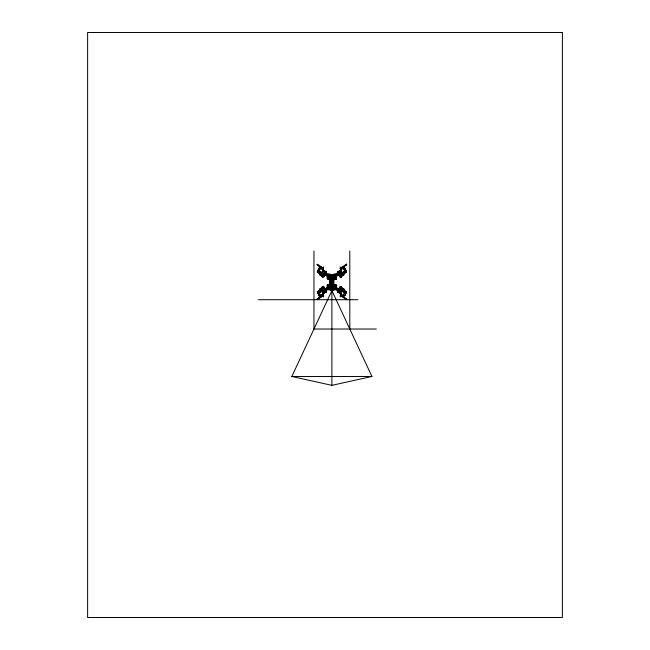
<?xml version="1.0" encoding="UTF-8"?>
<svg xmlns="http://www.w3.org/2000/svg" width="650" height="650" viewBox="0 0 650 650"><rect width="100%" height="100%" fill="white"/><g stroke="black" fill="none" stroke-linecap="round" stroke-linejoin="round"><path stroke-width="0.97" d="M330.241 286.447L330.241 284.684L327.567 284.692L328.307 285.805M330.257 280.012L330.241 274.17L327.567 274.17L327.567 274.893L331.476 274.926L331.817 276.161L332.28 274.926L334.311 274.934M327.169 285.415L329.444 285.391L329.444 286.447L331.094 286.447M329.444 274.934L327.567 274.893L327.567 274.17M330.241 289.689L330.241 288.933M330.241 279.175L330.241 277.412M331.102 284.879L330.606 284.863L330.606 283.855M331.094 283.863L331.094 288.933L331.094 274.926L331.094 277.412L329.444 277.412M331.094 279.996L331.094 278.704M333.182 279.874L333.182 278.826L332.662 278.842M333.523 286.447L333.523 284.684L336.196 284.692L336.196 288.096C330.484 286.024 341.876 292.565 335.311 287.43M333.523 274.934L333.523 274.17L336.196 274.17L336.196 274.893L333.523 274.934L333.523 288.34L332.28 288.34L332.28 288.933L336.196 288.974L336.196 289.689L332.264 289.591M333.271 279.256L336.196 279.175L336.196 278.468L334.311 278.468L334.311 277.412L332.67 277.412M329.444 288.966L331.476 288.933L331.817 287.706L332.28 288.34M334.669 275.933C339.292 271.213 336.473 277.802 334.726 276.071C338.926 277.387 337.244 270.977 334.742 276.055M321.067 267.377L320.507 267.223L320.434 267.792L320.637 267.312L317.233 264.696L320.718 267.386L321.214 266.923M343.127 296.546L343.184 295.969L342.696 296.481M328.404 278.834L328.599 279.175M331.362 280.134L330.947 280.191L331.346 280.451M330.964 283.392L331.346 283.238M335.343 284.692L335.254 285.188L335.156 284.692M328.965 276.201C327.681 273.796 328.803 278.143 328.705 275.348M334.799 287.658L334.937 288.438L335.603 288.405L335.709 287.625L337.334 289.299L335.067 288.502M328.014 287.763C330.915 290.201 327.308 284.334 326.617 289.559C332.824 287.828 325.195 286.122 326.918 289.51M320.32 275.178L321.425 273.601L317.566 270.904L319.126 267.865L320.507 268.832L320.881 268.304M342.875 295.563L343.249 295.027L344.63 295.994L346.19 292.955L342.339 290.257L343.436 288.681M335.343 279.175L335.254 278.671L335.156 279.175M291.834 376.472L331.882 290.591L371.922 376.472L331.882 385.352L291.834 376.472L371.922 376.472M329.014 276.055C327.121 277.68 324.724 271.554 328.819 275.429M334.742 287.804L335.562 287.544M337.748 291.054L340.096 287.186L340.608 287.544M318.906 271.115L320.279 269.157L318.898 268.19L319.524 268.141M317.566 270.904L318.069 271.253L319.751 268.304M319.776 273.65L317.273 271.903L318.963 269.49M317.436 272.009L317.704 271.627L320.158 273.341M320.158 268.198L320.718 267.386M321.571 267.386L323.286 268.588L322.603 269.165M322.912 269.726C323.895 269.173 321.636 267.166 321.189 268.515M321.726 268.06L321.336 268.621L322.189 267.605M321.75 268.905L322.473 268.019M319.605 272.334L319.946 271.846M319.507 272.862L319.28 273.309L320.393 271.708M322.627 268.523L323.741 266.931M323.18 268.507L322.684 269.214L321.977 268.718M322.595 269.498L323.269 268.361M321.254 272.764L323.172 270.026M319.914 274.893L321.108 273.764M322.969 270.554L323.139 271.156L322.595 270.766M323.676 270.384L321.766 273.122L317.907 270.416M323.846 270.506L323.229 270.741L323.546 270.294L324.342 270.855M320.669 275.421L324.033 270.636M324.131 270.92L324.114 270.692M324.334 270.847L323.724 271.082M322.197 275.405L324.919 272.041M324.878 272.009L325.252 271.489M324.813 272.456L325.293 271.733L325.049 272.618M324.716 272.724L325.39 271.806M322.53 276.12L322.189 276.486M324.951 272.545L325.447 271.838M322.254 276.892L322.757 276.283M323.367 273.764L324.626 273.455M325.073 272.976L326.267 271.277M324.813 273.593L325.244 274.373L325.845 273.52L327.689 274.674M325.276 272.773L325.829 272.114M323.148 276.071L323.887 276.348M325.39 272.854L326.081 272.074M322.757 276.884L323.188 276.339L323.659 276.673L326.007 272.805M325.496 274.95L324.919 274.852M326.617 273.902L324.301 272.439L323.928 272.967L329.062 275.113M337.139 289.957L339.454 291.419L339.828 290.891L338.52 289.486L338.983 290.298M338.26 288.917L338.845 289.006M338.959 291.907L337.529 290.899L338.138 290.501M340.608 287.3L340.884 286.886M340.576 287.519L341.079 287.032M337.878 291.712L338.374 291.005M337.496 292.581L338.683 290.883M341.055 287.495L341.453 286.934M338.122 291.882L338.601 291.168M340.389 290.095L339.17 290.428M341.112 287.536L341.51 286.975M338.715 291.241L338.325 292.029L338.812 291.314L338.179 290.875M340.957 288.275L341.486 287.316M338.658 291.696L339.048 291.135M338.812 292.37L341.429 288.6M341.673 288.291L340.901 290.046L341.981 288.511L339.787 286.975L339.024 288.722M339.723 293.223L343.078 288.429M340.039 292.776L339.414 293.004L340.178 292.979M340.08 293.475L341.998 290.737L345.849 293.442M340.795 293.312L340.616 292.703L341.412 293.264M343.842 288.966L343.915 289.616L344.199 289.217L340.641 286.723M340.527 293.914L342.485 291.086M341.185 293.101L337.943 291.403M340.584 294.783L340.974 294.231M340.348 295.401L341.161 294.361M340.641 295.392L341.079 294.645M340.689 295.425L340.746 294.897M343.346 291.688L343.688 291.2M343.444 291.761L343.785 291.273M340.023 296.936L341.136 295.336M343.371 292.151L344.484 290.55M341.047 295.677L346.751 299.325L346.474 299.699M343.817 292.012L344.159 291.533M341.291 295.848L341.949 294.913L341.356 295.888M343.915 292.086L344.256 291.598M344.021 292.159L344.362 291.679M341.567 296.262L342.42 295.246M342.119 295.864L342.509 295.303M342.347 296.238L340.714 295.441M343.476 294.702L344.849 292.744L343.476 294.702L344.858 295.677L344.232 295.238M346.068 291.663L344.736 290.729M345.239 293.036L346.271 291.566M342.834 296.579L343.322 296.067L343.257 296.636L342.891 296.384M343.752 295.376L346.312 291.598M342.956 296.66L343.988 295.189M346.328 291.85L346.052 292.24L343.566 290.493L344.021 290.81M344.24 295.165L343.111 296.774L342.257 296.173M345.361 293.564L346.483 291.956L343.842 290.103M344.817 294.669L345.735 293.361M323.115 277.136L319.556 274.641L320.929 273.26L321.425 273.601M327.957 276.632L325.942 274.869L326.714 273.772M334.701 288.754L337.049 290.087L337.813 288.99L335.473 286.699L334.783 287.17M337.48 290.03L338.406 288.706L336.017 287.771M342.826 290.599L343.915 289.616M345.353 293.093L345.694 292.606M320.572 267.889L320.873 267.475M334.783 276.689L335.473 277.168L337.651 274.625M326.113 289.234L327.957 287.227M326.495 289.063L327.567 288.088A0.942 0.942 0 0 1 328.445 287.048A0.942 0.942 0 0 1 329.444 287.958A0.942 0.942 0 0 1 328.51 288.933M337.188 274.836L335.668 276.217L335.067 275.356M335.985 276.461L340.056 273.293L340.389 273.764M323.375 290.095L323.708 290.566L327.779 287.398M342.648 290.095L343.411 290.022M346.596 264.648L342.834 267.288M344.232 268.621L344.858 268.19L343.476 269.157L344.849 271.115L342.501 272.764L340.527 269.945L340.974 269.636L340.584 269.076M323.18 294.783L322.79 294.231L323.229 293.914L321.254 291.102L318.906 292.744L320.279 294.702L318.898 295.677L319.524 295.238M319.784 295.051L319.386 295.336L319.995 296.181L323.229 293.914M340.048 270.408L340.616 271.156L340.795 270.554M338.512 274.373L338.983 273.561M340.096 276.673L337.537 272.951L338.236 272.456M338.471 272.293L337.521 272.959L339.064 271.879L341.559 275.405M339.454 272.439L334.701 275.113M340.08 268.645L346.491 264.152M340.413 268.409L341.096 269.547M340.47 268.588L341.161 269.498M340.486 269.141L342.217 267.369M341.77 267.678L343.111 267.085L346.483 271.903L344.086 273.585L344.736 273.13M346.743 264.542L346.125 264.404L346.474 264.16L346.743 264.542L341.291 268.019M341.567 267.605L342.184 267.954L340.511 269.124M342.891 267.475C344.012 267.662 341.583 267.272 343.817 268.986M342.509 268.556L342.119 267.995M345.142 268.588L344.646 268.938L343.761 267.678L342.875 268.304L343.249 268.832L344.63 267.865L346.19 270.904L342.339 273.601L343.436 275.178M337.196 272.407L340.966 269.766M337.61 272.334L339.731 270.855L337.724 272.261M337.943 272.456L340.316 270.79M338.439 272.317L339.056 271.887M339.414 270.855L339.69 271.229L340.884 270.489M338.886 272.496L338.236 272.951M338.081 273.057L337.675 272.074M338.138 273.358L337.935 272.675M337.22 274.016L339.349 272.512M338.999 273.553L340.056 273.293L338.081 274.682L338.845 274.852M345.849 270.416L341.998 273.122L340.08 270.384M322.091 287.081L322.522 286.78M323.115 286.723L319.556 289.217L320.929 290.599M319.841 289.616L319.914 288.966M320.848 288.917L323.399 287.129M342.517 273.861L343.005 273.52L344.199 274.641L340.681 277.111M317.972 291.468L317.354 291.663L320.011 295.376M322.571 287.95L322.083 288.291L324.707 291.972L326.194 290.932M323.156 287.544L322.879 286.886L323.164 287.292L322.506 287.755M343.915 273.098L344.427 272.74M321.791 295.969L320.645 296.774L317.273 291.956L319.881 290.136M322.311 288.616L322.822 288.015M343.411 273.837L342.16 274.113M320.182 290.501L317.704 292.24L318.402 291.744L318.134 291.363M340.722 276.234L340.933 276.933L340.779 276.437M345.784 272.391L346.401 272.196L342.956 267.199M343.915 274.243L340.397 276.713M340.6 276.567L340.884 276.973M320.881 295.563L320.507 295.027L319.126 295.994L317.915 293.434L321.766 290.737L323.676 293.475M341.234 277.079L341.608 276.819M324.919 289.006L326.95 288.08M323.659 287.186L325.471 289.811L323.928 290.891C325.138 288.389 327.567 291.468 324.797 291.907M326.511 289.868L324.301 291.419L329.062 288.754M324.87 291.371L325.642 290.826M322.343 293.264L323.139 292.703L322.969 293.312M322.514 293.142L325.821 291.403M323.871 292.793L322.717 293.483M324.025 293.012L326.17 291.509L324.293 292.825M322.79 294.092L326.601 291.428M319.995 296.181L321.311 295.262L322.238 295.441M317.005 299.325L323.139 295.027L322.254 295.669M321.409 296.238L323.204 295.336M323.351 295.449L322.668 294.312M340.145 268.596L341.339 267.759M341.705 267.507L342.94 266.638L343.208 267.02M340.641 268.466L342.225 267.361M346.434 264.761L343.127 267.312L343.184 267.889M341.104 269.197L341.575 268.873M340.527 269.945L343.761 267.678M338.033 272.366L340.283 270.814M338.837 272.041L338.512 271.489M340.397 270.831L340.933 270.457M343.249 268.832L344.63 267.865M340.616 271.156L341.242 270.717M343.476 269.157L344.858 268.19M339.024 275.137L339.787 276.884L341.981 275.356L340.6 274.032M322.083 287.446L322.53 287.739M322.514 287.633L322.798 288.275M344.191 272.301L343.817 271.846M344.256 272.261L344.021 271.7M339.284 276.161L341.469 274.625M344.492 272.724L343.793 273.203L346.052 271.627L345.353 272.114L345.629 272.504M319.914 290.111L318.858 290.851M321.896 288.665L324.082 287.137M317.273 291.956L318.931 290.802M322.01 288.827L324.196 287.3M339.56 276.567L341.754 275.031M339.674 276.729L341.868 275.194M319.134 291.233L320.133 290.534M320.751 290.347L321.604 289.746M322.286 289.234L324.48 287.698M341.226 276.128L341.534 276.51M340.892 276.477L341.356 276.152M320.158 291.143L320.418 291.688M323.164 289.827L321.783 288.511L323.968 286.975L324.74 288.722M318.898 295.677L320.279 294.702M319.126 295.994L320.507 295.027M325.731 291.493L323.854 293.353L323.229 293.118M325.447 292.021L326.016 291.614M321.701 295.815L323.302 294.694L322.595 294.361M323.286 295.279L322.506 295.823L321.807 294.913M321.523 296.725L320.816 297.221L320.556 296.839M322.416 296.099L323.684 295.214L317.273 299.699L317.029 299.309L317.631 299.455M323.7 290.566L324.626 290.404M328.689 275.356C324.252 271.976 328.185 277.209 327.567 275.771M346.312 272.261L344.833 273.057M328.689 288.502L326.828 289.518M328.705 285.805L329.469 285.415M335.449 285.805L336.213 285.415M328.949 276.697L328.51 277.225L328.063 276.697M328.477 284.928L328.412 284.692M328.039 287.17L328.51 286.634L328.973 287.17M323.724 292.776L324.334 293.012M336.017 276.088L338.406 275.153M327.169 274.552L329.842 274.552M333.913 274.552L336.586 274.552M330.241 275.519L331.476 275.519M332.28 275.519L333.523 275.519M327.567 278.428L329.444 278.428M334.311 278.428L336.586 278.444M327.567 278.468L329.444 278.468L329.444 279.175L329.444 274.17M331.11 278.826L330.606 278.826L330.606 284.863M330.493 279.256L327.567 279.175L327.567 275.868A0.942 0.942 0 0 0 328.754 276.778A0.942 0.942 0 0 0 329.322 275.397A0.942 0.942 0 0 0 327.844 275.202M331.094 279.809L332.694 279.809M331.126 281.629L331.126 282.157M330.224 281.889L331.126 281.889M332.516 284.863L333.182 284.863L333.182 278.826M328.949 285.041L327.169 285.041L327.169 288.933M334.311 285.391L336.586 285.415M332.67 286.447L334.311 286.447M331.159 287.812L332.605 287.812M331.484 288.34L330.241 288.34L330.257 283.961M331.102 288.478L332.654 288.478M330.509 289.591L327.567 289.689L327.567 288.974L336.196 288.933L336.196 289.689M330.688 289.754L333.068 289.754M333.808 290.184L329.948 290.184L333.734 290.436M258.505 299.707L357.801 299.707M376.366 329.022L313.958 329.022L313.958 250.989M337.049 290.087L337.919 290.339M326.95 275.779L325.349 275.153L326.308 273.845L325.618 273.358M326.211 272.943L324.724 271.895M323.505 268.523L317.273 264.16L316.997 264.534L323.139 268.84M322.571 268.084L321.661 268.011M320.645 267.085L321.506 267.686M324.082 270.887C326.146 270.904 326.56 273.942 324.789 272.439M325.723 272.602L325.333 273.154M341.234 286.78L341.608 287.04M340.901 287.389L341.209 287.609M343.842 290.111L344.289 290.42M319.028 273.13L317.273 271.903M317.972 272.391L317.419 272.244M322.546 276.25L322.863 276.469M322.148 276.819L322.465 277.038M339.357 290.079L340.056 290.566L337.813 288.99M338.431 290.704L338.073 291.289M338.081 290.802L337.594 291.509L339.731 293.012M340.624 294.816L342.103 295.848M326.414 272.301L319.995 267.678L319.118 268.938L318.614 268.588M322.709 270.368L325.821 272.456M322.725 270.384L323.367 270.831M323.7 273.293L325.942 274.869M323.164 274.032L322.083 275.567M324.74 275.137L323.968 276.884L322.506 275.868M319.394 272.188L320.158 272.716M340.356 287.129L342.916 288.917M320.751 273.52L321.604 274.113M322.286 274.625L324.48 276.161M339.674 287.137L341.868 288.665M339.56 287.3L341.754 288.827M322.01 275.031L324.196 276.567M321.896 275.194L324.082 276.729M339.284 287.698L341.469 289.234M342.16 289.746L343.005 290.347M319.841 274.243L323.391 276.729M344.646 294.921L345.142 295.271M337.155 291.428L343.761 296.181L344.37 295.336L343.972 295.051M341.291 294.791L341.729 295.1M340.08 295.214L346.483 299.699M343.037 296.473L346.596 299.211M326.113 274.625L327.779 276.461M335.985 287.398L337.651 289.234M338.081 274.682L337.651 274.072M337.139 273.902L337.813 274.869M326.617 289.957L325.942 288.99M344.817 269.189L345.735 270.498M342.542 266.923L343.956 268.889M345.312 270.774L346.271 272.293M342.03 268.06L342.42 268.621M341.559 268.393L342.006 268.905M340.023 266.931L341.136 268.523M343.371 271.708L344.484 273.309M340.218 270.294L340.527 270.741M340.178 270.887L339.552 270.757L339.82 271.139M339.723 270.636L343.078 275.429M338.691 272.147L338.431 271.757L339.048 272.724M338.219 271.911L338.715 272.618M338.106 271.984L338.601 272.691M341.104 276.209L341.51 276.892M337.496 271.277L338.683 272.976M340.998 276.283L341.453 276.933M337.878 272.147L338.374 272.854M325.349 288.706L326.308 290.014L325.683 289.177L324.781 290.298M325.439 290.631L325.829 291.184M325.488 290.932L326.081 291.785M325.39 291.005L325.829 291.744M322.311 286.934L322.757 287.576M325.073 290.883L326.267 292.581M322.254 286.975L322.652 287.649M325.154 291.168L325.65 291.874M325.049 291.241L325.471 291.996M324.716 291.135L325.39 292.053M324.813 291.403L325.333 292.094M324.878 291.85L325.252 292.37M320.669 288.438L324.033 293.223M320.32 288.681L321.425 290.257L317.566 292.955L317.907 293.442M322.684 294.645L323.099 295.409M322.806 295.043L323.001 295.474M319.971 291.273L320.312 291.761M319.28 290.558L320.393 292.151M322.627 295.336L323.741 296.936M319.743 291.436L320.084 291.915M319.605 291.533L319.946 292.012M319.841 292.086L319.394 291.679L319.735 292.159M321.75 294.954L322.408 295.888M321.823 295.734L322.189 296.262M321.246 295.303L321.636 295.864M319.767 295.189L320.799 296.66M318.021 293.361L318.939 294.669M333.523 288.933L333.523 289.689M349.798 250.989L349.798 329.022M336.586 274.926L336.586 278.826L333.913 278.444M336.586 285.041L336.586 288.933M336.196 274.17L336.196 274.926M336.196 279.175L336.196 275.868A0.942 0.942 0 0 1 335.091 276.803A0.942 0.942 0 0 1 334.368 275.551A0.942 0.942 0 0 1 335.725 275.056M335.343 274.17L335.254 274.674L335.156 274.17M335.343 289.689L335.254 289.193L335.156 289.689M334.311 274.17L334.311 279.175M334.311 284.692L334.311 289.689M333.271 277.225L333.271 280.093M333.271 283.92L333.271 286.788M333.068 290.436L332.987 288.884L330.736 288.884L330.688 290.436M332.694 278.826L332.694 284.863M332.67 274.926L332.67 279.914M332.67 288.933L332.67 283.863L333.166 283.871L330.736 283.887L330.736 279.825M332.264 288.478L332.264 288.933M332.264 290.184L332.223 290.591L331.5 290.184M331.882 290.591L331.882 385.352M331.5 288.478L331.5 288.933M330.939 283.855L330.956 284.846M330.493 277.225L330.493 280.093M330.493 283.92L330.493 286.788M330.224 279.914L330.224 283.863M329.842 278.444L327.169 278.826L327.169 274.926M329.444 284.692L329.444 289.689M328.599 274.17L328.461 274.666L328.412 274.17M328.599 289.689L328.551 289.193L328.412 289.689M327.567 284.692L327.567 288.096M327.567 288.933L327.567 289.689M335.156 288.925A0.942 0.942 0 0 1 334.319 287.893A0.942 0.942 0 0 1 335.351 287.056A0.942 0.942 0 0 1 336.188 288.088M328.136 287.926L328.876 288.056L328.136 287.926M334.88 275.803C335.562 276.185 335.571 275.665 334.872 275.868M328.136 275.771L328.876 275.966L328.136 275.771M334.888 287.893C335.579 288.308 335.53 287.747 334.872 287.958M320.718 296.473L317.159 299.211L320.873 296.384L320.572 295.969L320.718 296.473M337.943 273.504L338.293 274.056L339.828 272.967L338.284 274.048L337.943 273.504M340.056 273.293L339.284 273.837L340.056 273.293M562.38 32.5L87.62 32.5L87.62 617.5L562.38 617.5L562.38 32.5M333.913 279.914L329.842 279.914L329.842 283.863L333.913 283.863L333.913 279.914M332.946 280.118L332.841 283.611L332.946 280.118"/></g></svg>
